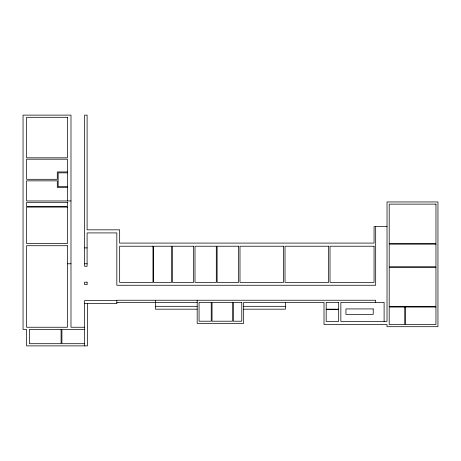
<?xml version="1.0" encoding="UTF-8"?>
<svg xmlns="http://www.w3.org/2000/svg" width="461" height="461" viewBox="0 0 461 461"><rect width="100%" height="100%" fill="white"/><g stroke="black" fill="none" stroke-linecap="round" stroke-linejoin="round"><path stroke-width="0.69" d="M67.444 171.941L57.291 171.941L57.291 179.306L26.588 179.306L26.588 159.195L67.444 159.195L67.444 200.961M67.444 172.863L58.155 172.863L58.155 186.619L67.444 186.619M67.444 187.46L57.291 187.46L57.291 180.85L26.588 180.85L26.588 200.961L70.988 200.961M387.021 226.61L374.055 226.61L374.055 243.085L119.664 243.085L119.664 229.832L87.1 229.832L87.1 115.117L84.605 115.117L84.605 266.279L87.1 266.279L87.1 232.914L116.835 232.914L116.835 285.255L375.675 285.255L375.675 226.61M84.605 247.897L87.1 247.897M67.444 263.784L70.988 263.784M84.605 263.784L87.1 263.784M116.835 300.555L84.605 300.555L84.605 345.883M116.835 302.37L197.181 302.37M84.605 303.643L116.835 303.643L116.835 300.238L375.675 300.238L375.675 302.37M155.42 306.317L197.181 306.317M243.662 306.317L285.428 306.317M197.181 309.181L155.42 309.181L155.42 300.238M243.662 309.181L285.428 309.181L285.428 302.37M326.192 309.181L338.674 309.181M326.192 309.498L338.674 309.498M84.605 327.247L70.988 327.247L70.988 115.117L23.05 115.117L23.05 329.425L26.588 329.425L26.588 345.883L87.463 345.883L87.463 303.643M84.605 329.425L61.907 329.425L61.907 343.699L84.605 343.699M384.111 321.392L384.111 302.37L340.852 302.37L340.852 321.392L387.021 321.392L387.021 201.958L437.95 201.958L437.95 326.699L387.021 326.699L387.021 324.521L324.014 324.521L324.014 302.37L243.662 302.37L243.662 323.386L197.181 323.386L197.181 300.238M67.444 117.301L26.588 117.301L26.588 157.835L67.444 157.835L67.444 117.301M67.444 202.321L26.588 202.321L26.588 206.407L67.444 206.407L67.444 202.321M435.956 204.137L389.199 204.137L389.199 243.673L435.956 243.673L435.956 204.137M67.444 207.087L26.588 207.087L26.588 243.541L67.444 243.541L67.444 207.087M435.956 244.128L389.199 244.128L389.199 266.827L435.956 266.827L435.956 244.128M67.444 245.719L26.588 245.719L26.588 327.247L67.444 327.247L67.444 245.719M152.966 246.22L119.664 246.22L119.664 282.351L152.966 282.351L152.966 246.22M171.567 246.22L153.628 246.22L153.628 282.351L171.567 282.351L171.567 246.22M193.643 246.22L172.374 246.22L172.374 282.351L193.643 282.351L193.643 246.22M216.301 246.22L195.009 246.22L195.009 282.351L216.301 282.351L216.301 246.22M238.631 246.22L217.114 246.22L217.114 282.351L238.631 282.351L238.631 246.22M283.573 246.22L239.991 246.22L239.991 282.351L283.573 282.351L283.573 246.22M328.664 246.22L285.019 246.22L285.019 282.351L328.664 282.351L328.664 246.22M374.055 246.22L330.024 246.22L330.024 282.351L374.055 282.351L374.055 246.22M435.956 267.282L389.199 267.282L389.199 306.594L435.956 306.594L435.956 267.282M87.1 282.172L84.605 282.172L84.605 284.668L87.1 284.668L87.1 282.172M211.23 302.37L199.066 302.37L199.066 321.208L211.23 321.208L211.23 302.37M232.563 302.37L212.048 302.37L212.048 321.208L232.563 321.208L232.563 302.37M241.783 302.37L233.381 302.37L233.381 321.208L241.783 321.208L241.783 302.37M338.674 302.37L326.192 302.37L326.192 321.392L338.674 321.392L338.674 302.37M404.816 307.043L389.199 307.043L389.199 324.521L404.816 324.521L404.816 307.043M435.956 307.043L405.271 307.043L405.271 324.521L435.956 324.521L435.956 307.043M373.22 308.928L345.952 308.928L345.952 314.402L373.22 314.402L373.22 308.928M61.088 329.425L29.452 329.425L29.452 343.699L61.088 343.699L61.088 329.425"/></g></svg>
